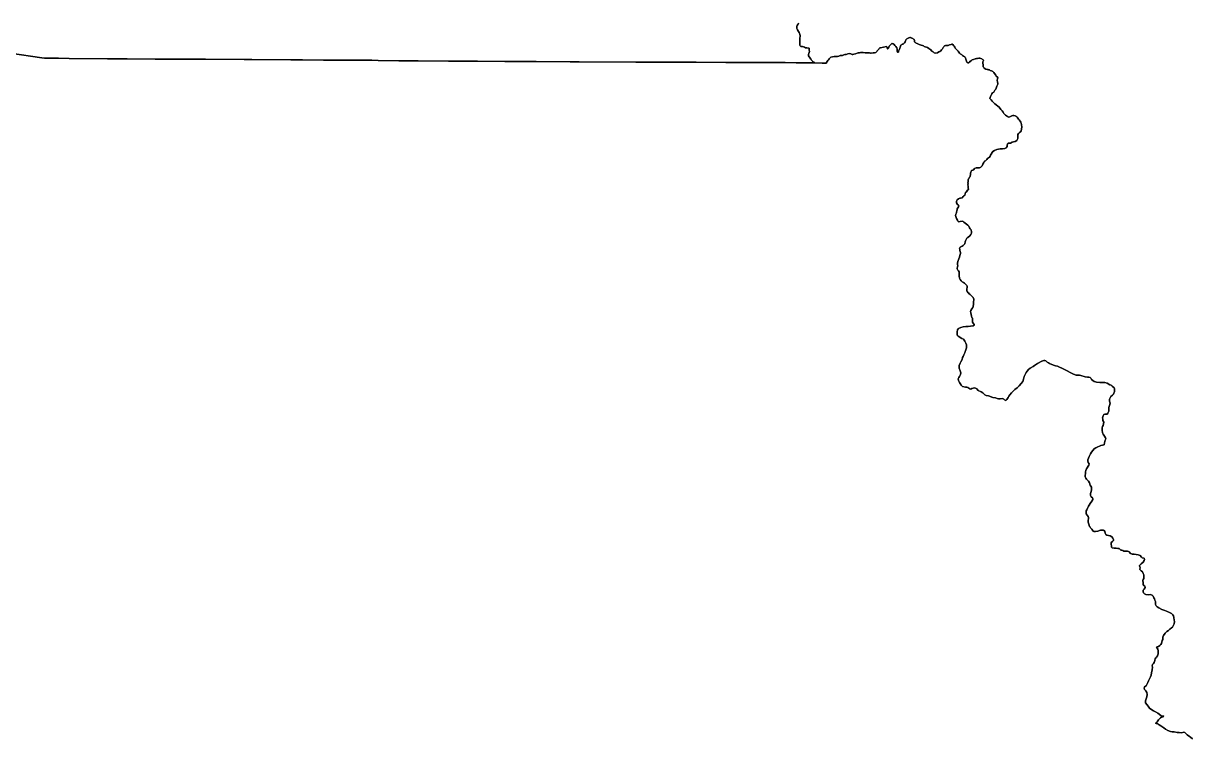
# Model space of a CAD drawing. Header units: inches. Extents: x 141448 to 685535, y 3466439 to 4099221.
# Drawn here: x 432422 to 464706, y 3743633 to 3763349 of the extents above; entities that cross this region are included whole.
import ezdxf

# ---------------------------------------------------------------- set-up
doc = ezdxf.new("R2010")
doc.units = ezdxf.units.IN
doc.header["$MEASUREMENT"] = 0
doc.layers.add('az_county', color=7, linetype='Continuous')

msp = doc.modelspace()

# ---------------------------------------------------------------- linework, layer by layer
at = {"layer": 'az_county'}
for points in [[(453824.90625, 3763354.75), (453818, 3763332.25), (453808.6875, 3763317.75), (453792, 3763289.25), (453779.5, 3763259.75), (453776.90625, 3763239.25), (453779.09375, 3763203.75), (453783.1875, 3763185.75), (453797.09375, 3763171.25), (453826, 3763127.5), (453841.09375, 3763100.5), (453849.40625, 3763071.75), (453858.40625, 3763052.75), (453861.40625, 3763045.25), (453869.6875, 3763013.5), (453869.5, 3762996.25), (453869.40625, 3762983.5), (453864.9375, 3762951.25), (453860.4375, 3762917), (453860.03125, 3762884), (453858.625, 3762855.75), (453860.03125, 3762807.5), (453859.21875, 3762786.25), (453863.8125, 3762748.75), (453872.8125, 3762729.25), (453888.53125, 3762715.75), (453918.4375, 3762709.25), (453933.03125, 3762708), (453963.53125, 3762700.25), (453991.53125, 3762688.5), (454015.8125, 3762676.75), (454055.4375, 3762671.5), (454099.3125, 3762665.25), (454115.21875, 3762664.25), (454120.53125, 3762648.5), (454121.71875, 3762638), (454122.125, 3762613), (454123.625, 3762576.75), (454115.4375, 3762547.75), (454110.4375, 3762520.75), (454102.21875, 3762495.75), (454097.8125, 3762479.75), (454096.53125, 3762470.25), (454098.21875, 3762462.25), (454102.53125, 3762454.75), (454117.53125, 3762429), (454129.625, 3762417.25), (454148.9375, 3762390.75), (454165.8125, 3762362), (454172.03125, 3762352.25), (454184.53125, 3762333.75), (454191.9375, 3762323.5), (454206.21875, 3762304.25), (454218.9375, 3762291.75), (454241.4375, 3762283.25), (454256.03125, 3762278.75), (454261.4375, 3762272), (454265.4375, 3762257.75), (454184.125, 3762258.75), (454072.3125, 3762260.25), (453761.9375, 3762262.75), (453455.625, 3762267), (452697.90625, 3762269.25), (452607.1875, 3762269.75), (451819.40625, 3762273.75), (451000.875, 3762275.5), (450822.96875, 3762276), (449385.15625, 3762282.75), (449336.15625, 3762282.75), (447772.4375, 3762289.75), (447517.4375, 3762290.75), (446585.3125, 3762295.75), (445712.1875, 3762300.75), (444960.15625, 3762305.25), (444159.5625, 3762310.25), (443321.15625, 3762314.75), (442788.625, 3762317.75), (442217.625, 3762321.75), (442217.75, 3762327.25), (442045.9375, 3762330), (441708.25, 3762331.75), (441351.53125, 3762333.25), (440713.21875, 3762337.25), (440131.3125, 3762341), (439802.40625, 3762343.25), (438730.5625, 3762350.75), (438517.28125, 3762351.75), (437447.28125, 3762357.75), (436929.1875, 3762360.75), (436059.65625, 3762365.75), (435289.9375, 3762370.75), (434744, 3762374.25), (433685.8125, 3762382.25), (433395.40625, 3762384.75), (433005.90625, 3762386.5), (432935.90625, 3762398.75), (432927.71875, 3762399), (432058.59375, 3762523.25)], [(464706.4375, 3743602.5), (464649.53125, 3743646), (464619.71875, 3743667.25), (464558.03125, 3743712), (464507.21875, 3743756.75), (464495.3125, 3743775.5), (464461.71875, 3743780.25), (464400.9375, 3743768), (464339.21875, 3743770.5), (464276.3125, 3743778.5), (464192.53125, 3743790.5), (464140.625, 3743795), (464092.3125, 3743801.5), (464021.71875, 3743830), (463960.71875, 3743863), (463909.4375, 3743898.75), (463824.8125, 3743957), (463785.3125, 3743983.75), (463757.53125, 3744004.5), (463732.8125, 3744020), (463702.21875, 3744025.5), (463683.3125, 3744028), (463696.4375, 3744043.75), (463728.8125, 3744072.5), (463766.9375, 3744121.5), (463790.21875, 3744150), (463820.8125, 3744177.25), (463846.71875, 3744194.25), (463875.125, 3744208), (463896.03125, 3744210), (463898.53125, 3744231), (463867.53125, 3744222.5), (463842.3125, 3744234.5), (463781.21875, 3744276.5), (463747.71875, 3744304.5), (463680.03125, 3744342), (463629.4375, 3744371.5), (463550.53125, 3744421.25), (463516.53125, 3744446.25), (463475.9375, 3744499.75), (463442.03125, 3744547.5), (463408.3125, 3744593.75), (463407.71875, 3744623), (463407.3125, 3744647.5), (463421.625, 3744700), (463442.53125, 3744756.75), (463451.125, 3744819.75), (463440.4375, 3744874.5), (463410.21875, 3744920.25), (463377.8125, 3744961), (463370.53125, 3744994), (463378.3125, 3745033.25), (463421.625, 3745065.75), (463448.8125, 3745115.5), (463469.9375, 3745158.75), (463488.03125, 3745203), (463512.71875, 3745252.5), (463540.4375, 3745309.5), (463560.21875, 3745358), (463575.53125, 3745422.5), (463588.03125, 3745502.75), (463596.4375, 3745578.5), (463589.03125, 3745616.25), (463595.125, 3745651.75), (463622.625, 3745681), (463642.4375, 3745702.5), (463651.625, 3745727.25), (463661.125, 3745775.5), (463674.53125, 3745807.5), (463694.71875, 3745837.25), (463710.9375, 3745855.25), (463735.21875, 3745893.5), (463751.9375, 3745948.75), (463755.8125, 3746002.5), (463754.03125, 3746032), (463748.4375, 3746070.75), (463725.8125, 3746106.5), (463706.03125, 3746113.25), (463729.53125, 3746135), (463763.53125, 3746148), (463805.71875, 3746176), (463832.625, 3746203), (463844.4375, 3746232.25), (463847.21875, 3746239.25), (463854.71875, 3746264.5), (463869.03125, 3746310.5), (463884.9375, 3746342.5), (463883.21875, 3746367.5), (463880.71875, 3746408.25), (463899.4375, 3746450.75), (463947.125, 3746512), (463998.71875, 3746560), (464043.21875, 3746589), (464081.71875, 3746623.75), (464120.03125, 3746659.25), (464148.3125, 3746680), (464182.71875, 3746733), (464200.8125, 3746778.5), (464205.125, 3746842), (464201.53125, 3746872), (464187.21875, 3746952), (464176.8125, 3746990.5), (464164.03125, 3747019), (464125.03125, 3747056.5), (464070.03125, 3747090.5), (463982.9375, 3747121.75), (463939.3125, 3747140), (463858.8125, 3747172.5), (463774.4375, 3747217.5), (463730.71875, 3747242), (463699.625, 3747275), (463685.03125, 3747308.5), (463681.71875, 3747351), (463677.4375, 3747391.25), (463665.125, 3747427.5), (463654.71875, 3747460.5), (463638.21875, 3747495), (463617.9375, 3747539.5), (463590.71875, 3747564.25), (463564.21875, 3747574.75), (463534.21875, 3747582), (463478.8125, 3747577.5), (463414.125, 3747582.25), (463375.9375, 3747603), (463352.9375, 3747630), (463342.625, 3747658), (463341.21875, 3747698.75), (463365.03125, 3747734), (463397.125, 3747778), (463386.71875, 3747812.5), (463357.03125, 3747836.5), (463343.21875, 3747855.5), (463339.71875, 3747880), (463342.71875, 3747921), (463334.21875, 3747949.5), (463328.9375, 3747972.5), (463344.3125, 3747999), (463356.625, 3748024.25), (463360.9375, 3748060.5), (463360.8125, 3748095), (463357.21875, 3748127.5), (463345.03125, 3748162.5), (463318.53125, 3748205.5), (463286.9375, 3748233.5), (463264.625, 3748253.25), (463249.53125, 3748277.5), (463262.125, 3748325.25), (463246.53125, 3748345), (463237.71875, 3748373), (463231.8125, 3748373), (463238.21875, 3748385), (463290.4375, 3748427.25), (463338.9375, 3748472), (463368.53125, 3748523), (463374.21875, 3748551), (463364.71875, 3748583), (463311.125, 3748597.25), (463292.9375, 3748610.75), (463259.71875, 3748657.5), (463230.53125, 3748674), (463206.8125, 3748679), (463088.03125, 3748694), (463058.125, 3748694), (463037.4375, 3748698), (463020.4375, 3748706.5), (462995.53125, 3748719), (462951.21875, 3748757), (462933.03125, 3748773), (462911.71875, 3748780.5), (462873.4375, 3748781), (462836.71875, 3748777.5), (462808.125, 3748780.75), (462779.53125, 3748796.75), (462752.8125, 3748807.5), (462727.21875, 3748811), (462676.21875, 3748850), (462638.53125, 3748857.5), (462594.03125, 3748859.75), (462544.03125, 3748866), (462489.21875, 3748870.75), (462468.03125, 3748887), (462462.21875, 3748931.5), (462457.53125, 3748965), (462455.3125, 3748990.5), (462461.03125, 3749018), (462492.9375, 3749044.5), (462518.125, 3749076), (462519.53125, 3749106), (462507.03125, 3749141.5), (462477.4375, 3749175.25), (462430.53125, 3749200), (462335.03125, 3749219.5), (462307.03125, 3749241), (462289.03125, 3749273), (462282.71875, 3749325), (462268.21875, 3749351.25), (462246.9375, 3749362.5), (462207.9375, 3749363.25), (462160.3125, 3749356.25), (462087.625, 3749336.5), (462023.53125, 3749323.5), (461981.4375, 3749319.5), (461960.71875, 3749335.5), (461926.9375, 3749383), (461885.21875, 3749424.5), (461864.21875, 3749460.5), (461861.71875, 3749465), (461842.625, 3749526.25), (461819.21875, 3749584.5), (461820.21875, 3749632), (461829.625, 3749675), (461828.625, 3749710.5), (461817.9375, 3749735), (461770.8125, 3749812.25), (461763.21875, 3749859.25), (461770.71875, 3749891), (461782.03125, 3749925), (461814.71875, 3749985.75), (461829.625, 3750019.25), (461848.71875, 3750052), (461877.03125, 3750093.25), (461928.21875, 3750162), (461954.125, 3750207.5), (461952.4375, 3750227.5), (461937.9375, 3750249.5), (461905.9375, 3750283.5), (461890.21875, 3750319), (461889.21875, 3750346.5), (461888.21875, 3750376.25), (461900.71875, 3750425), (461915.71875, 3750476), (461916.625, 3750513.5), (461910.21875, 3750548), (461881.9375, 3750599), (461855.53125, 3750666.25), (461830.21875, 3750716.5), (461796.4375, 3750748.5), (461774.53125, 3750767.5), (461756.4375, 3750797.5), (461742.71875, 3750833.5), (461742.9375, 3750875), (461748.125, 3750919), (461744.21875, 3750969.5), (461753.625, 3751004.5), (461766.625, 3751034), (461779.53125, 3751055.5), (461841.3125, 3751158), (461847.03125, 3751188.5), (461821.71875, 3751231.5), (461809.8125, 3751270.5), (461813.03125, 3751304.5), (461846.71875, 3751397.75), (461886.21875, 3751469), (461912.71875, 3751513.25), (461947.8125, 3751562.5), (461989.03125, 3751604.75), (462033.71875, 3751635.5), (462086.9375, 3751662.5), (462131.03125, 3751683), (462176.21875, 3751700.5), (462219.21875, 3751706.25), (462261.125, 3751713.25), (462273.71875, 3751774.25), (462295.53125, 3751843), (462308.625, 3751877.5), (462303.9375, 3751907.5), (462272.53125, 3751953), (462233.3125, 3752010.5), (462221.21875, 3752046), (462213.3125, 3752117.5), (462210.71875, 3752185), (462222.21875, 3752217.5), (462235.03125, 3752253.5), (462253.9375, 3752343.5), (462231.71875, 3752391.25), (462223.4375, 3752411.5), (462223.4375, 3752423.5), (462217.03125, 3752465), (462223.9375, 3752488), (462232.625, 3752517), (462258.53125, 3752555), (462278.71875, 3752564.75), (462348.8125, 3752565.5), (462369.71875, 3752589.75), (462392.03125, 3752644), (462397.125, 3752667), (462396.71875, 3752676), (462396.03125, 3752694), (462394.625, 3752745.75), (462413.3125, 3752799.25), (462430.21875, 3752862.5), (462414.71875, 3752922.5), (462414.53125, 3752978.5), (462447.4375, 3753051), (462489.71875, 3753087.25), (462523.4375, 3753111.5), (462545.9375, 3753185), (462552.53125, 3753265.5), (462541.71875, 3753291.25), (462484.21875, 3753337), (462453.21875, 3753358.5), (462421.03125, 3753375), (462344.4375, 3753416), (462287.21875, 3753432), (462226.4375, 3753434.5), (462147.03125, 3753437.5), (462051.4375, 3753444.75), (462020.9375, 3753450), (461988.71875, 3753463.5), (461911.03125, 3753517), (461896.625, 3753551.5), (461879.125, 3753576.5), (461840.71875, 3753583), (461800.53125, 3753580), (461735.3125, 3753589.75), (461624.53125, 3753626), (461586.21875, 3753636), (461489.3125, 3753639), (461417.53125, 3753662), (461147.71875, 3753802), (460976.4375, 3753884.75), (460919.125, 3753896.75), (460865.03125, 3753913), (460756.21875, 3753962.5), (460723.9375, 3753977.5), (460692.4375, 3753996.5), (460651.8125, 3754036.5), (460623.21875, 3754042.25), (460614.9375, 3754041), (460600.625, 3754039.5), (460547.4375, 3754022), (460422.03125, 3753960), (460344.71875, 3753902.5), (460306.125, 3753876), (460225.4375, 3753832), (460175.71875, 3753792.25), (460139.4375, 3753746), (460112.9375, 3753711), (460080.21875, 3753653), (460059.71875, 3753601), (460038.4375, 3753523.5), (460014.8125, 3753467.5), (459976.03125, 3753408.5), (459918.8125, 3753341.5), (459857.53125, 3753289.5), (459797.4375, 3753245.25), (459747.71875, 3753198.5), (459710.125, 3753147), (459662.8125, 3753098.5), (459636.3125, 3753059.5), (459613.53125, 3753019.5), (459578.4375, 3752971), (459565.4375, 3752953), (459549.53125, 3752942), (459516.71875, 3752958.5), (459494.21875, 3752973.5), (459476.03125, 3752985), (459444.4375, 3752995), (459394.9375, 3752988.75), (459347.4375, 3752985.5), (459307.21875, 3752996), (459259.71875, 3753008.5), (459187.9375, 3753023.75), (459068.71875, 3753068.5), (459004.71875, 3753081.5), (458973.21875, 3753099), (458913.71875, 3753152), (458864.53125, 3753175), (458783.71875, 3753214.5), (458748.03125, 3753258.5), (458689.125, 3753287), (458650.71875, 3753283), (458608.53125, 3753273.5), (458579.125, 3753256.25), (458557.8125, 3753261.25), (458498.4375, 3753301.25), (458472.8125, 3753308.75), (458438.625, 3753309), (458356.4375, 3753328.5), (458311.625, 3753365.5), (458288.71875, 3753406), (458269.4375, 3753435.25), (458237.53125, 3753489.75), (458237.21875, 3753540.5), (458253.3125, 3753574.5), (458268.125, 3753597), (458299.03125, 3753658.5), (458303.03125, 3753707), (458285.03125, 3753756.5), (458258.8125, 3753834.25), (458261.71875, 3753904), (458288.4375, 3753969), (458308.71875, 3754002.5), (458341.53125, 3754069.75), (458356.625, 3754129), (458367.8125, 3754158), (458391.9375, 3754204.25), (458417.9375, 3754259), (458427.71875, 3754292), (458433.53125, 3754311.5), (458455.8125, 3754363), (458462.71875, 3754393), (458465.53125, 3754438.5), (458464.53125, 3754476), (458446.53125, 3754521.75), (458414.03125, 3754578), (458377.21875, 3754633.25), (458336.53125, 3754648), (458229.03125, 3754713.5), (458209.125, 3754741.75), (458201.53125, 3754787), (458204.9375, 3754833.25), (458214.4375, 3754889.5), (458245.71875, 3754924.5), (458305.71875, 3754955.25), (458371.71875, 3754975), (458444.9375, 3754981), (458505.9375, 3754982), (458577.9375, 3754987), (458644.53125, 3754999.75), (458676.9375, 3755014.25), (458677.03125, 3755035.5), (458643.8125, 3755078), (458631.21875, 3755103), (458624.71875, 3755136), (458626.8125, 3755170.75), (458624.625, 3755209.75), (458611.4375, 3755230), (458597.53125, 3755265), (458589.4375, 3755309), (458582.4375, 3755358.25), (458576.03125, 3755400.5), (458578.53125, 3755425.5), (458613.71875, 3755472.75), (458634.625, 3755503), (458647.03125, 3755534), (458657.21875, 3755594), (458655.21875, 3755648), (458654.71875, 3755678.5), (458662.21875, 3755701.75), (458661.21875, 3755734.75), (458647.625, 3755786), (458605.21875, 3755831), (458568.21875, 3755864), (458534.9375, 3755888), (458515.53125, 3755909), (458510.03125, 3755915), (458482.9375, 3755948.25), (458470.9375, 3755978.25), (458469.9375, 3756012.5), (458480.03125, 3756063.5), (458482.03125, 3756093), (458471.21875, 3756113), (458436.125, 3756147.5), (458404.625, 3756175), (458379.71875, 3756195), (458343.9375, 3756219), (458311.21875, 3756246), (458287.625, 3756275.5), (458268.4375, 3756320), (458260.9375, 3756377.5), (458258.8125, 3756424.5), (458257.21875, 3756465.5), (458258.03125, 3756489.75), (458245.4375, 3756522), (458226.03125, 3756541.25), (458208.625, 3756573), (458204.53125, 3756595.5), (458217.53125, 3756631.5), (458222.625, 3756660.75), (458218.53125, 3756689.5), (458217.03125, 3756726.75), (458222.8125, 3756772), (458253.9375, 3756849.5), (458269.4375, 3756899.5), (458280.71875, 3756938), (458288.8125, 3756966.5), (458297.625, 3756998.25), (458294.125, 3757024.5), (458280.53125, 3757077.5), (458275.21875, 3757106.5), (458273.03125, 3757137.5), (458289.625, 3757168.5), (458306.8125, 3757178), (458345.4375, 3757196.75), (458374.125, 3757214.25), (458392.53125, 3757233.5), (458418.4375, 3757262), (458427.3125, 3757315), (458437.21875, 3757346), (458457.03125, 3757382.5), (458470.71875, 3757417.25), (458481.21875, 3757433), (458500.125, 3757438), (458558.3125, 3757481.5), (458586.625, 3757523.5), (458594.71875, 3757535.5), (458605.21875, 3757559.75), (458601.8125, 3757597), (458591.21875, 3757646.5), (458568.21875, 3757677.75), (458547.71875, 3757709), (458529.71875, 3757747), (458501.21875, 3757775), (458464.21875, 3757804), (458424.8125, 3757831.25), (458392.71875, 3757862), (458373.3125, 3757878), (458345.4375, 3757890.5), (458292.21875, 3757881), (458252.53125, 3757875), (458234.9375, 3757884.5), (458212.625, 3757915), (458191.03125, 3757967), (458155.03125, 3758049.5), (458167.4375, 3758085), (458183.53125, 3758117.25), (458189.21875, 3758139.75), (458199.21875, 3758175.5), (458206.03125, 3758202), (458207.53125, 3758228), (458221.71875, 3758261.5), (458245.03125, 3758284), (458251.4375, 3758309), (458238.71875, 3758331), (458215.71875, 3758353.5), (458187.9375, 3758392.25), (458184.03125, 3758440), (458205.53125, 3758474.5), (458242.4375, 3758504.75), (458277.90625, 3758521), (458297.40625, 3758527.5), (458343.78125, 3758537.5), (458371.5, 3758568), (458393.5, 3758586), (458412.59375, 3758603.5), (458424.40625, 3758642), (458437.5, 3758678), (458459, 3758699), (458493.40625, 3758741), (458515.5, 3758765.75), (458513.40625, 3758811), (458505.78125, 3758854.25), (458504.1875, 3758891), (458505, 3758917.75), (458504, 3758945.75), (458513.40625, 3758977.5), (458507.5, 3759013), (458508.28125, 3759034.25), (458518.78125, 3759055), (458535.5, 3759079), (458549.59375, 3759101), (458563.5, 3759127), (458568.78125, 3759137), (458570.78125, 3759165.5), (458572.78125, 3759190.5), (458573.59375, 3759212.5), (458579.1875, 3759238), (458588, 3759260.5), (458601.5, 3759285.5), (458635.78125, 3759300.5), (458663.90625, 3759313.75), (458687.90625, 3759339.75), (458728.90625, 3759358.5), (458763, 3759357.5), (458799.6875, 3759361), (458821.59375, 3759364), (458855.90625, 3759382.5), (458879.1875, 3759399), (458898.1875, 3759421.25), (458913.78125, 3759467), (458939.09375, 3759510.5), (458958.1875, 3759542.25), (458987, 3759552), (459007.1875, 3759573), (459022, 3759595), (459040.90625, 3759621.5), (459067.5, 3759640.5), (459095.59375, 3759654), (459114.09375, 3759682.75), (459124.6875, 3759715.5), (459188.1875, 3759809.5), (459233.5, 3759839.25), (459297.09375, 3759864), (459350.28125, 3759878), (459391.1875, 3759886.5), (459458.28125, 3759887.75), (459516.90625, 3759892.75), (459562.6875, 3759918), (459583.09375, 3759948.5), (459583.90625, 3759978.5), (459592.1875, 3760024.5), (459616, 3760041), (459650.1875, 3760045), (459675.1875, 3760044), (459723, 3760070), (459763.28125, 3760082.5), (459806.6875, 3760092), (459848.28125, 3760113), (459865.5, 3760133), (459882.1875, 3760172), (459884.28125, 3760206.25), (459880.90625, 3760244.5), (459883, 3760285.5), (459898.5, 3760314), (459924.90625, 3760337), (459952.40625, 3760354), (459970.90625, 3760383), (459979.09375, 3760418), (459987, 3760499), (459984.1875, 3760538.5), (459978.90625, 3760567.25), (459973, 3760587.5), (459965.90625, 3760618), (459949, 3760648.5), (459921.1875, 3760682.5), (459903.09375, 3760705.5), (459882.90625, 3760734.5), (459866.28125, 3760764), (459843.1875, 3760781), (459806.1875, 3760798.5), (459770.90625, 3760802.5), (459746.5, 3760803.75), (459715.90625, 3760798.5), (459656, 3760772), (459631.5, 3760765), (459598.6875, 3760775), (459566.5, 3760801.5), (459536.78125, 3760818.5), (459518.59375, 3760834), (459495.6875, 3760861.5), (459471.5, 3760898.5), (459451, 3760931.75), (459413.5, 3760975.75), (459360.90625, 3761033.75), (459248.6875, 3761132.75), (459171.1875, 3761204), (459147, 3761238.75), (459128.90625, 3761256.25), (459104.6875, 3761276.25), (459113.40625, 3761306.75), (459129.40625, 3761331.75), (459143.6875, 3761367.75), (459164.6875, 3761401.75), (459182.5, 3761430.25), (459202.6875, 3761440.25), (459221.09375, 3761453.25), (459234.1875, 3761484.25), (459245.90625, 3761510.25), (459270.5, 3761536.25), (459294, 3761589.25), (459302.78125, 3761615.25), (459322.5, 3761649.25), (459328.78125, 3761669.5), (459328.40625, 3761694.5), (459317.59375, 3761730.75), (459314.28125, 3761780.75), (459323.09375, 3761817.25), (459326.40625, 3761845.75), (459311.28125, 3761874), (459285.90625, 3761893.25), (459268.40625, 3761918.75), (459235.6875, 3761964.75), (459217.6875, 3761994.75), (459189.78125, 3762025.5), (459150.1875, 3762036.25), (459118.59375, 3762047.25), (459095, 3762065.25), (459073.6875, 3762070.25), (459060.90625, 3762072.75), (459037.09375, 3762077.25), (458996.40625, 3762088.5), (458955, 3762113.75), (458939.90625, 3762128.5), (458924.90625, 3762151.25), (458921.40625, 3762178.75), (458920.40625, 3762209.75), (458911.28125, 3762254.25), (458911.5, 3762275), (458918.28125, 3762291.5), (458926, 3762305.75), (458928.90625, 3762311), (458937.5, 3762325), (458922.40625, 3762340.25), (458903, 3762355.75), (458884.78125, 3762366.25), (458861, 3762378.25), (458831.90625, 3762386.25), (458806.78125, 3762385.75), (458767.09375, 3762381.25), (458739, 3762376.75), (458709, 3762367), (458698.6875, 3762372), (458655.78125, 3762356.5), (458621.5, 3762340.75), (458597.5, 3762322), (458570, 3762308.25), (458563.1875, 3762302.75), (458545.28125, 3762279.75), (458525.59375, 3762258.25), (458503, 3762258.25), (458484.78125, 3762267.75), (458475.78125, 3762282), (458461.28125, 3762304.25), (458451.1875, 3762336.75), (458449, 3762366), (458435.78125, 3762395.25), (458420.1875, 3762420.75), (458412.90625, 3762426.75), (458381.90625, 3762441.75), (458351.5, 3762460.75), (458320.59375, 3762486.25), (458302.40625, 3762497.75), (458287.90625, 3762511.5), (458269.6875, 3762531.75), (458252.78125, 3762554.5), (458231.09375, 3762582.75), (458191.6875, 3762621.75), (458154.1875, 3762665.25), (458136.78125, 3762693), (458119.90625, 3762716.25), (458102.40625, 3762739.75), (458083, 3762765.5), (458077.59375, 3762772.25), (458069.6875, 3762777.75), (458054.5, 3762779.75), (458036.09375, 3762770.75), (457993.90625, 3762752.75), (457953.40625, 3762737.25), (457911.90625, 3762738.25), (457880.1875, 3762738.25), (457858.78125, 3762731.75), (457844, 3762722.25), (457833.5, 3762706.25), (457818.6875, 3762679.5), (457802, 3762650.25), (457769.40625, 3762616.25), (457751.5, 3762593.75), (457727.5, 3762573.75), (457698.6875, 3762560), (457657.6875, 3762540.25), (457611.1875, 3762526.25), (457567.28125, 3762537.75), (457539.40625, 3762560), (457521.90625, 3762576), (457498.1875, 3762595.75), (457474, 3762616.75), (457426.40625, 3762657.25), (457385.40625, 3762687.25), (457359.90625, 3762692.75), (457319, 3762702.25), (457294.6875, 3762715.25), (457271.6875, 3762732), (457243.6875, 3762741.25), (457213.78125, 3762744.75), (457180.90625, 3762753.5), (457155.40625, 3762764.75), (457136.5, 3762772.25), (457118.28125, 3762780.75), (457100.6875, 3762789.5), (457076.40625, 3762803.75), (457064.1875, 3762809.25), (457041.1875, 3762825.25), (457027.1875, 3762843.25), (457028, 3762854.75), (457026.40625, 3762879.25), (457021.6875, 3762903.25), (457004, 3762918), (456978.5, 3762931.75), (456953.59375, 3762939.25), (456934.6875, 3762951), (456912.90625, 3762959), (456899.5, 3762962.25), (456868.78125, 3762946.5), (456814.28125, 3762921.75), (456791.5, 3762897), (456783.5, 3762884.75), (456779, 3762870.25), (456766, 3762840.25), (456749.28125, 3762813.75), (456732.6875, 3762795.25), (456711.1875, 3762779), (456691, 3762771.25), (456675.09375, 3762767.75), (456664, 3762759.25), (456652.40625, 3762746.5), (456643, 3762722.75), (456633.5, 3762690.25), (456625.40625, 3762660.5), (456615.40625, 3762639.75), (456604.90625, 3762618.5), (456589.28125, 3762581.25), (456581.78125, 3762559.25), (456561.59375, 3762554), (456549, 3762579.75), (456548.6875, 3762612.25), (456545.90625, 3762643.25), (456543, 3762666), (456535.78125, 3762677.75), (456512.1875, 3762707.25), (456485.6875, 3762740.25), (456465.6875, 3762765), (456438.40625, 3762786), (456411.6875, 3762794.75), (456397.59375, 3762797.25), (456327.40625, 3762717.25), (456306.90625, 3762667.75), (456304.40625, 3762659.25), (456294.5, 3762649), (456282.1875, 3762644.75), (456273.28125, 3762669.25), (456268, 3762695.75), (456257.6875, 3762707.25), (456087.78125, 3762673.75), (456070, 3762670.75), (456062.6875, 3762668.5), (456055.40625, 3762660), (456039.90625, 3762641.25), (456025.09375, 3762623.5), (455999.90625, 3762592.5), (455984.40625, 3762571.25), (455960.40625, 3762549.25), (455924.40625, 3762540.5), (455888.28125, 3762534.25), (455833.90625, 3762530.25), (455807.90625, 3762531.75), (455782.09375, 3762533), (455746.09375, 3762536.25), (455720.5, 3762536.75), (455687.5, 3762536.25), (455660.6875, 3762537.75), (455613.09375, 3762544.25), (455564.40625, 3762548.75), (455533.1875, 3762546.75), (455505, 3762537), (455475.09375, 3762533.75), (455444.5, 3762524.75), (455398.59375, 3762509.75), (455355.1875, 3762495.25), (455328.90625, 3762489.5), (455314.21875, 3762489.5), (455304.53125, 3762494.5), (455269.21875, 3762505.75), (455225.9375, 3762514.25), (455188.03125, 3762511.25), (455140.4375, 3762494.5), (455100.625, 3762487.5), (455073.71875, 3762478.5), (455041.21875, 3762462.25), (455009.53125, 3762461.75), (454974.625, 3762458.5), (454939.125, 3762446), (454901.21875, 3762437.75), (454864.03125, 3762437.25), (454835.9375, 3762433.75), (454809.03125, 3762432.75), (454763.21875, 3762429), (454718.53125, 3762415.75), (454689.71875, 3762392.75), (454668.71875, 3762371), (454649.625, 3762344.25), (454631.21875, 3762326.75), (454600.8125, 3762268.25), (454594.21875, 3762254.25), (454474.125, 3762255), (454265.4375, 3762257.75), (454261.4375, 3762272), (454256.03125, 3762278.75), (454241.4375, 3762283.25), (454218.9375, 3762291.75), (454206.21875, 3762304.25), (454191.9375, 3762323.5), (454184.53125, 3762333.75), (454172.03125, 3762352.25), (454165.8125, 3762362), (454148.9375, 3762390.75), (454129.625, 3762417.25), (454117.53125, 3762429), (454102.53125, 3762454.75), (454098.21875, 3762462.25), (454096.53125, 3762470.25), (454097.8125, 3762479.75), (454102.21875, 3762495.75), (454110.4375, 3762520.75), (454115.4375, 3762547.75), (454123.625, 3762576.75), (454122.125, 3762613), (454121.71875, 3762638), (454120.53125, 3762648.5), (454115.21875, 3762664.25), (454099.3125, 3762665.25), (454055.4375, 3762671.5), (454015.8125, 3762676.75), (453991.53125, 3762688.5), (453963.53125, 3762700.25), (453933.03125, 3762708), (453918.4375, 3762709.25), (453888.53125, 3762715.75), (453872.8125, 3762729.25), (453863.8125, 3762748.75), (453859.21875, 3762786.25), (453860.03125, 3762807.5), (453858.625, 3762855.75), (453860.03125, 3762884), (453860.4375, 3762917), (453864.9375, 3762951.25), (453869.40625, 3762983.5), (453869.5, 3762996.25), (453869.6875, 3763013.5), (453861.40625, 3763045.25), (453858.40625, 3763052.75), (453849.40625, 3763071.75), (453841.09375, 3763100.5), (453826, 3763127.5), (453797.09375, 3763171.25), (453783.1875, 3763185.75), (453779.09375, 3763203.75), (453776.90625, 3763239.25), (453779.5, 3763259.75), (453792, 3763289.25), (453808.6875, 3763317.75), (453818, 3763332.25), (453824.90625, 3763354.75)], [(432058.59375, 3762523.25), (432927.71875, 3762399), (432935.90625, 3762398.75), (433005.90625, 3762386.5), (433395.40625, 3762384.75), (433685.8125, 3762382.25), (434744, 3762374.25), (435289.9375, 3762370.75), (436059.65625, 3762365.75), (436929.1875, 3762360.75), (437447.28125, 3762357.75), (438517.28125, 3762351.75), (438730.5625, 3762350.75), (439802.40625, 3762343.25), (440131.3125, 3762341), (440713.21875, 3762337.25), (441351.53125, 3762333.25), (441708.25, 3762331.75), (442045.9375, 3762330), (442217.75, 3762327.25), (442217.625, 3762321.75), (442788.625, 3762317.75), (443321.15625, 3762314.75), (444159.5625, 3762310.25), (444960.15625, 3762305.25), (445712.1875, 3762300.75), (446585.3125, 3762295.75), (447517.4375, 3762290.75), (447772.4375, 3762289.75), (449336.15625, 3762282.75), (449385.15625, 3762282.75), (450822.96875, 3762276), (451000.875, 3762275.5), (451819.40625, 3762273.75), (452607.1875, 3762269.75), (452697.90625, 3762269.25), (453455.625, 3762267), (453761.9375, 3762262.75), (454072.3125, 3762260.25), (454184.125, 3762258.75), (454265.4375, 3762257.75), (454474.125, 3762255), (454594.21875, 3762254.25), (454600.8125, 3762268.25), (454631.21875, 3762326.75), (454649.625, 3762344.25), (454668.71875, 3762371), (454689.71875, 3762392.75), (454718.53125, 3762415.75), (454763.21875, 3762429), (454809.03125, 3762432.75), (454835.9375, 3762433.75), (454864.03125, 3762437.25), (454901.21875, 3762437.75), (454939.125, 3762446), (454974.625, 3762458.5), (455009.53125, 3762461.75), (455041.21875, 3762462.25), (455073.71875, 3762478.5), (455100.625, 3762487.5), (455140.4375, 3762494.5), (455188.03125, 3762511.25), (455225.9375, 3762514.25), (455269.21875, 3762505.75), (455304.53125, 3762494.5), (455314.21875, 3762489.5), (455328.90625, 3762489.5), (455355.1875, 3762495.25), (455398.59375, 3762509.75), (455444.5, 3762524.75), (455475.09375, 3762533.75), (455505, 3762537), (455533.1875, 3762546.75), (455564.40625, 3762548.75), (455613.09375, 3762544.25), (455660.6875, 3762537.75), (455687.5, 3762536.25), (455720.5, 3762536.75), (455746.09375, 3762536.25), (455782.09375, 3762533), (455807.90625, 3762531.75), (455833.90625, 3762530.25), (455888.28125, 3762534.25), (455924.40625, 3762540.5), (455960.40625, 3762549.25), (455984.40625, 3762571.25), (455999.90625, 3762592.5), (456025.09375, 3762623.5), (456039.90625, 3762641.25), (456055.40625, 3762660), (456062.6875, 3762668.5), (456070, 3762670.75), (456087.78125, 3762673.75), (456257.6875, 3762707.25), (456268, 3762695.75), (456273.28125, 3762669.25), (456282.1875, 3762644.75), (456294.5, 3762649), (456304.40625, 3762659.25), (456306.90625, 3762667.75), (456327.40625, 3762717.25), (456397.59375, 3762797.25), (456411.6875, 3762794.75), (456438.40625, 3762786), (456465.6875, 3762765), (456485.6875, 3762740.25), (456512.1875, 3762707.25), (456535.78125, 3762677.75), (456543, 3762666), (456545.90625, 3762643.25), (456548.6875, 3762612.25), (456549, 3762579.75), (456561.59375, 3762554), (456581.78125, 3762559.25), (456589.28125, 3762581.25), (456604.90625, 3762618.5), (456615.40625, 3762639.75), (456625.40625, 3762660.5), (456633.5, 3762690.25), (456643, 3762722.75), (456652.40625, 3762746.5), (456664, 3762759.25), (456675.09375, 3762767.75), (456691, 3762771.25), (456711.1875, 3762779), (456732.6875, 3762795.25), (456749.28125, 3762813.75), (456766, 3762840.25), (456779, 3762870.25), (456783.5, 3762884.75), (456791.5, 3762897), (456814.28125, 3762921.75), (456868.78125, 3762946.5), (456899.5, 3762962.25), (456912.90625, 3762959), (456934.6875, 3762951), (456953.59375, 3762939.25), (456978.5, 3762931.75), (457004, 3762918), (457021.6875, 3762903.25), (457026.40625, 3762879.25), (457028, 3762854.75), (457027.1875, 3762843.25), (457041.1875, 3762825.25), (457064.1875, 3762809.25), (457076.40625, 3762803.75), (457100.6875, 3762789.5), (457118.28125, 3762780.75), (457136.5, 3762772.25), (457155.40625, 3762764.75), (457180.90625, 3762753.5), (457213.78125, 3762744.75), (457243.6875, 3762741.25), (457271.6875, 3762732), (457294.6875, 3762715.25), (457319, 3762702.25), (457359.90625, 3762692.75), (457385.40625, 3762687.25), (457426.40625, 3762657.25), (457474, 3762616.75), (457498.1875, 3762595.75), (457521.90625, 3762576), (457539.40625, 3762560), (457567.28125, 3762537.75), (457611.1875, 3762526.25), (457657.6875, 3762540.25), (457698.6875, 3762560), (457727.5, 3762573.75), (457751.5, 3762593.75), (457769.40625, 3762616.25), (457802, 3762650.25), (457818.6875, 3762679.5), (457833.5, 3762706.25), (457844, 3762722.25), (457858.78125, 3762731.75), (457880.1875, 3762738.25), (457911.90625, 3762738.25), (457953.40625, 3762737.25), (457993.90625, 3762752.75), (458036.09375, 3762770.75), (458054.5, 3762779.75), (458069.6875, 3762777.75), (458077.59375, 3762772.25), (458083, 3762765.5), (458102.40625, 3762739.75), (458119.90625, 3762716.25), (458136.78125, 3762693), (458154.1875, 3762665.25), (458191.6875, 3762621.75), (458231.09375, 3762582.75), (458252.78125, 3762554.5), (458269.6875, 3762531.75), (458287.90625, 3762511.5), (458302.40625, 3762497.75), (458320.59375, 3762486.25), (458351.5, 3762460.75), (458381.90625, 3762441.75), (458412.90625, 3762426.75), (458420.1875, 3762420.75), (458435.78125, 3762395.25), (458449, 3762366), (458451.1875, 3762336.75), (458461.28125, 3762304.25), (458475.78125, 3762282), (458484.78125, 3762267.75), (458503, 3762258.25), (458525.59375, 3762258.25), (458545.28125, 3762279.75), (458563.1875, 3762302.75), (458570, 3762308.25), (458597.5, 3762322), (458621.5, 3762340.75), (458655.78125, 3762356.5), (458698.6875, 3762372), (458709, 3762367), (458739, 3762376.75), (458767.09375, 3762381.25), (458806.78125, 3762385.75), (458831.90625, 3762386.25), (458861, 3762378.25), (458884.78125, 3762366.25), (458903, 3762355.75), (458922.40625, 3762340.25), (458937.5, 3762325), (458928.90625, 3762311), (458926, 3762305.75), (458918.28125, 3762291.5), (458911.5, 3762275), (458911.28125, 3762254.25), (458920.40625, 3762209.75), (458921.40625, 3762178.75), (458924.90625, 3762151.25), (458939.90625, 3762128.5), (458955, 3762113.75), (458996.40625, 3762088.5), (459037.09375, 3762077.25), (459060.90625, 3762072.75), (459073.6875, 3762070.25), (459095, 3762065.25), (459118.59375, 3762047.25), (459150.1875, 3762036.25), (459189.78125, 3762025.5), (459217.6875, 3761994.75), (459235.6875, 3761964.75), (459268.40625, 3761918.75), (459285.90625, 3761893.25), (459311.28125, 3761874), (459326.40625, 3761845.75), (459323.09375, 3761817.25), (459314.28125, 3761780.75), (459317.59375, 3761730.75), (459328.40625, 3761694.5), (459328.78125, 3761669.5), (459322.5, 3761649.25), (459302.78125, 3761615.25), (459294, 3761589.25), (459270.5, 3761536.25), (459245.90625, 3761510.25), (459234.1875, 3761484.25), (459221.09375, 3761453.25), (459202.6875, 3761440.25), (459182.5, 3761430.25), (459164.6875, 3761401.75), (459143.6875, 3761367.75), (459129.40625, 3761331.75), (459113.40625, 3761306.75), (459104.6875, 3761276.25), (459128.90625, 3761256.25), (459147, 3761238.75), (459171.1875, 3761204), (459248.6875, 3761132.75), (459360.90625, 3761033.75), (459413.5, 3760975.75), (459451, 3760931.75), (459471.5, 3760898.5), (459495.6875, 3760861.5), (459518.59375, 3760834), (459536.78125, 3760818.5), (459566.5, 3760801.5), (459598.6875, 3760775), (459631.5, 3760765), (459656, 3760772), (459715.90625, 3760798.5), (459746.5, 3760803.75), (459770.90625, 3760802.5), (459806.1875, 3760798.5), (459843.1875, 3760781), (459866.28125, 3760764), (459882.90625, 3760734.5), (459903.09375, 3760705.5), (459921.1875, 3760682.5), (459949, 3760648.5), (459965.90625, 3760618), (459973, 3760587.5), (459978.90625, 3760567.25), (459984.1875, 3760538.5), (459987, 3760499), (459979.09375, 3760418), (459970.90625, 3760383), (459952.40625, 3760354), (459924.90625, 3760337), (459898.5, 3760314), (459883, 3760285.5), (459880.90625, 3760244.5), (459884.28125, 3760206.25), (459882.1875, 3760172), (459865.5, 3760133), (459848.28125, 3760113), (459806.6875, 3760092), (459763.28125, 3760082.5), (459723, 3760070), (459675.1875, 3760044), (459650.1875, 3760045), (459616, 3760041), (459592.1875, 3760024.5), (459583.90625, 3759978.5), (459583.09375, 3759948.5), (459562.6875, 3759918), (459516.90625, 3759892.75), (459458.28125, 3759887.75), (459391.1875, 3759886.5), (459350.28125, 3759878), (459297.09375, 3759864), (459233.5, 3759839.25), (459188.1875, 3759809.5), (459124.6875, 3759715.5), (459114.09375, 3759682.75), (459095.59375, 3759654), (459067.5, 3759640.5), (459040.90625, 3759621.5), (459022, 3759595), (459007.1875, 3759573), (458987, 3759552), (458958.1875, 3759542.25), (458939.09375, 3759510.5), (458913.78125, 3759467), (458898.1875, 3759421.25), (458879.1875, 3759399), (458855.90625, 3759382.5), (458821.59375, 3759364), (458799.6875, 3759361), (458763, 3759357.5), (458728.90625, 3759358.5), (458687.90625, 3759339.75), (458663.90625, 3759313.75), (458635.78125, 3759300.5), (458601.5, 3759285.5), (458588, 3759260.5), (458579.1875, 3759238), (458573.59375, 3759212.5), (458572.78125, 3759190.5), (458570.78125, 3759165.5), (458568.78125, 3759137), (458563.5, 3759127), (458549.59375, 3759101), (458535.5, 3759079), (458518.78125, 3759055), (458508.28125, 3759034.25), (458507.5, 3759013), (458513.40625, 3758977.5), (458504, 3758945.75), (458505, 3758917.75), (458504.1875, 3758891), (458505.78125, 3758854.25), (458513.40625, 3758811), (458515.5, 3758765.75), (458493.40625, 3758741), (458459, 3758699), (458437.5, 3758678), (458424.40625, 3758642), (458412.59375, 3758603.5), (458393.5, 3758586), (458371.5, 3758568), (458343.78125, 3758537.5), (458297.40625, 3758527.5), (458277.90625, 3758521), (458242.4375, 3758504.75), (458205.53125, 3758474.5), (458184.03125, 3758440), (458187.9375, 3758392.25), (458215.71875, 3758353.5), (458238.71875, 3758331), (458251.4375, 3758309), (458245.03125, 3758284), (458221.71875, 3758261.5), (458207.53125, 3758228), (458206.03125, 3758202), (458199.21875, 3758175.5), (458189.21875, 3758139.75), (458183.53125, 3758117.25), (458167.4375, 3758085), (458155.03125, 3758049.5), (458191.03125, 3757967), (458212.625, 3757915), (458234.9375, 3757884.5), (458252.53125, 3757875), (458292.21875, 3757881), (458345.4375, 3757890.5), (458373.3125, 3757878), (458392.71875, 3757862), (458424.8125, 3757831.25), (458464.21875, 3757804), (458501.21875, 3757775), (458529.71875, 3757747), (458547.71875, 3757709), (458568.21875, 3757677.75), (458591.21875, 3757646.5), (458601.8125, 3757597), (458605.21875, 3757559.75), (458594.71875, 3757535.5), (458586.625, 3757523.5), (458558.3125, 3757481.5), (458500.125, 3757438), (458481.21875, 3757433), (458470.71875, 3757417.25), (458457.03125, 3757382.5), (458437.21875, 3757346), (458427.3125, 3757315), (458418.4375, 3757262), (458392.53125, 3757233.5), (458374.125, 3757214.25), (458345.4375, 3757196.75), (458306.8125, 3757178), (458289.625, 3757168.5), (458273.03125, 3757137.5), (458275.21875, 3757106.5), (458280.53125, 3757077.5), (458294.125, 3757024.5), (458297.625, 3756998.25), (458288.8125, 3756966.5), (458280.71875, 3756938), (458269.4375, 3756899.5), (458253.9375, 3756849.5), (458222.8125, 3756772), (458217.03125, 3756726.75), (458218.53125, 3756689.5), (458222.625, 3756660.75), (458217.53125, 3756631.5), (458204.53125, 3756595.5), (458208.625, 3756573), (458226.03125, 3756541.25), (458245.4375, 3756522), (458258.03125, 3756489.75), (458257.21875, 3756465.5), (458258.8125, 3756424.5), (458260.9375, 3756377.5), (458268.4375, 3756320), (458287.625, 3756275.5), (458311.21875, 3756246), (458343.9375, 3756219), (458379.71875, 3756195), (458404.625, 3756175), (458436.125, 3756147.5), (458471.21875, 3756113), (458482.03125, 3756093), (458480.03125, 3756063.5), (458469.9375, 3756012.5), (458470.9375, 3755978.25), (458482.9375, 3755948.25), (458510.03125, 3755915), (458515.53125, 3755909), (458534.9375, 3755888), (458568.21875, 3755864), (458605.21875, 3755831), (458647.625, 3755786), (458661.21875, 3755734.75), (458662.21875, 3755701.75), (458654.71875, 3755678.5), (458655.21875, 3755648), (458657.21875, 3755594), (458647.03125, 3755534), (458634.625, 3755503), (458613.71875, 3755472.75), (458578.53125, 3755425.5), (458576.03125, 3755400.5), (458582.4375, 3755358.25), (458589.4375, 3755309), (458597.53125, 3755265), (458611.4375, 3755230), (458624.625, 3755209.75), (458626.8125, 3755170.75), (458624.71875, 3755136), (458631.21875, 3755103), (458643.8125, 3755078), (458677.03125, 3755035.5), (458676.9375, 3755014.25), (458644.53125, 3754999.75), (458577.9375, 3754987), (458505.9375, 3754982), (458444.9375, 3754981), (458371.71875, 3754975), (458305.71875, 3754955.25), (458245.71875, 3754924.5), (458214.4375, 3754889.5), (458204.9375, 3754833.25), (458201.53125, 3754787), (458209.125, 3754741.75), (458229.03125, 3754713.5), (458336.53125, 3754648), (458377.21875, 3754633.25), (458414.03125, 3754578), (458446.53125, 3754521.75), (458464.53125, 3754476), (458465.53125, 3754438.5), (458462.71875, 3754393), (458455.8125, 3754363), (458433.53125, 3754311.5), (458427.71875, 3754292), (458417.9375, 3754259), (458391.9375, 3754204.25), (458367.8125, 3754158), (458356.625, 3754129), (458341.53125, 3754069.75), (458308.71875, 3754002.5), (458288.4375, 3753969), (458261.71875, 3753904), (458258.8125, 3753834.25), (458285.03125, 3753756.5), (458303.03125, 3753707), (458299.03125, 3753658.5), (458268.125, 3753597), (458253.3125, 3753574.5), (458237.21875, 3753540.5), (458237.53125, 3753489.75), (458269.4375, 3753435.25), (458288.71875, 3753406), (458311.625, 3753365.5), (458356.4375, 3753328.5), (458438.625, 3753309), (458472.8125, 3753308.75), (458498.4375, 3753301.25), (458557.8125, 3753261.25), (458579.125, 3753256.25), (458608.53125, 3753273.5), (458650.71875, 3753283), (458689.125, 3753287), (458748.03125, 3753258.5), (458783.71875, 3753214.5), (458864.53125, 3753175), (458913.71875, 3753152), (458973.21875, 3753099), (459004.71875, 3753081.5), (459068.71875, 3753068.5), (459187.9375, 3753023.75), (459259.71875, 3753008.5), (459307.21875, 3752996), (459347.4375, 3752985.5), (459394.9375, 3752988.75), (459444.4375, 3752995), (459476.03125, 3752985), (459494.21875, 3752973.5), (459516.71875, 3752958.5), (459549.53125, 3752942), (459565.4375, 3752953), (459578.4375, 3752971), (459613.53125, 3753019.5), (459636.3125, 3753059.5), (459662.8125, 3753098.5), (459710.125, 3753147), (459747.71875, 3753198.5), (459797.4375, 3753245.25), (459857.53125, 3753289.5), (459918.8125, 3753341.5), (459976.03125, 3753408.5), (460014.8125, 3753467.5), (460038.4375, 3753523.5), (460059.71875, 3753601), (460080.21875, 3753653), (460112.9375, 3753711), (460139.4375, 3753746), (460175.71875, 3753792.25), (460225.4375, 3753832), (460306.125, 3753876), (460344.71875, 3753902.5), (460422.03125, 3753960), (460547.4375, 3754022), (460600.625, 3754039.5), (460614.9375, 3754041), (460623.21875, 3754042.25), (460651.8125, 3754036.5), (460692.4375, 3753996.5), (460723.9375, 3753977.5), (460756.21875, 3753962.5), (460865.03125, 3753913), (460919.125, 3753896.75), (460976.4375, 3753884.75), (461147.71875, 3753802), (461417.53125, 3753662), (461489.3125, 3753639), (461586.21875, 3753636), (461624.53125, 3753626), (461735.3125, 3753589.75), (461800.53125, 3753580), (461840.71875, 3753583), (461879.125, 3753576.5), (461896.625, 3753551.5), (461911.03125, 3753517), (461988.71875, 3753463.5), (462020.9375, 3753450), (462051.4375, 3753444.75), (462147.03125, 3753437.5), (462226.4375, 3753434.5), (462287.21875, 3753432), (462344.4375, 3753416), (462421.03125, 3753375), (462453.21875, 3753358.5), (462484.21875, 3753337), (462541.71875, 3753291.25), (462552.53125, 3753265.5), (462545.9375, 3753185), (462523.4375, 3753111.5), (462489.71875, 3753087.25), (462447.4375, 3753051), (462414.53125, 3752978.5), (462414.71875, 3752922.5), (462430.21875, 3752862.5), (462413.3125, 3752799.25), (462394.625, 3752745.75), (462396.03125, 3752694), (462396.71875, 3752676), (462397.125, 3752667), (462392.03125, 3752644), (462369.71875, 3752589.75), (462348.8125, 3752565.5), (462278.71875, 3752564.75), (462258.53125, 3752555), (462232.625, 3752517), (462223.9375, 3752488), (462217.03125, 3752465), (462223.4375, 3752423.5), (462223.4375, 3752411.5), (462231.71875, 3752391.25), (462253.9375, 3752343.5), (462235.03125, 3752253.5), (462222.21875, 3752217.5), (462210.71875, 3752185), (462213.3125, 3752117.5), (462221.21875, 3752046), (462233.3125, 3752010.5), (462272.53125, 3751953), (462303.9375, 3751907.5), (462308.625, 3751877.5), (462295.53125, 3751843), (462273.71875, 3751774.25), (462261.125, 3751713.25), (462219.21875, 3751706.25), (462176.21875, 3751700.5), (462131.03125, 3751683), (462086.9375, 3751662.5), (462033.71875, 3751635.5), (461989.03125, 3751604.75), (461947.8125, 3751562.5), (461912.71875, 3751513.25), (461886.21875, 3751469), (461846.71875, 3751397.75), (461813.03125, 3751304.5), (461809.8125, 3751270.5), (461821.71875, 3751231.5), (461847.03125, 3751188.5), (461841.3125, 3751158), (461779.53125, 3751055.5), (461766.625, 3751034), (461753.625, 3751004.5), (461744.21875, 3750969.5), (461748.125, 3750919), (461742.9375, 3750875), (461742.71875, 3750833.5), (461756.4375, 3750797.5), (461774.53125, 3750767.5), (461796.4375, 3750748.5), (461830.21875, 3750716.5), (461855.53125, 3750666.25), (461881.9375, 3750599), (461910.21875, 3750548), (461916.625, 3750513.5), (461915.71875, 3750476), (461900.71875, 3750425), (461888.21875, 3750376.25), (461889.21875, 3750346.5), (461890.21875, 3750319), (461905.9375, 3750283.5), (461937.9375, 3750249.5), (461952.4375, 3750227.5), (461954.125, 3750207.5), (461928.21875, 3750162), (461877.03125, 3750093.25), (461848.71875, 3750052), (461829.625, 3750019.25), (461814.71875, 3749985.75), (461782.03125, 3749925), (461770.71875, 3749891), (461763.21875, 3749859.25), (461770.8125, 3749812.25), (461817.9375, 3749735), (461828.625, 3749710.5), (461829.625, 3749675), (461820.21875, 3749632), (461819.21875, 3749584.5), (461842.625, 3749526.25), (461861.71875, 3749465), (461864.21875, 3749460.5), (461885.21875, 3749424.5), (461926.9375, 3749383), (461960.71875, 3749335.5), (461981.4375, 3749319.5), (462023.53125, 3749323.5), (462087.625, 3749336.5), (462160.3125, 3749356.25), (462207.9375, 3749363.25), (462246.9375, 3749362.5), (462268.21875, 3749351.25), (462282.71875, 3749325), (462289.03125, 3749273), (462307.03125, 3749241), (462335.03125, 3749219.5), (462430.53125, 3749200), (462477.4375, 3749175.25), (462507.03125, 3749141.5), (462519.53125, 3749106), (462518.125, 3749076), (462492.9375, 3749044.5), (462461.03125, 3749018), (462455.3125, 3748990.5), (462457.53125, 3748965), (462462.21875, 3748931.5), (462468.03125, 3748887), (462489.21875, 3748870.75), (462544.03125, 3748866), (462594.03125, 3748859.75), (462638.53125, 3748857.5), (462676.21875, 3748850), (462727.21875, 3748811), (462752.8125, 3748807.5), (462779.53125, 3748796.75), (462808.125, 3748780.75), (462836.71875, 3748777.5), (462873.4375, 3748781), (462911.71875, 3748780.5), (462933.03125, 3748773), (462951.21875, 3748757), (462995.53125, 3748719), (463020.4375, 3748706.5), (463037.4375, 3748698), (463058.125, 3748694), (463088.03125, 3748694), (463206.8125, 3748679), (463230.53125, 3748674), (463259.71875, 3748657.5), (463292.9375, 3748610.75), (463311.125, 3748597.25), (463364.71875, 3748583), (463374.21875, 3748551), (463368.53125, 3748523), (463338.9375, 3748472), (463290.4375, 3748427.25), (463238.21875, 3748385), (463231.8125, 3748373), (463237.71875, 3748373), (463246.53125, 3748345), (463262.125, 3748325.25), (463249.53125, 3748277.5), (463264.625, 3748253.25), (463286.9375, 3748233.5), (463318.53125, 3748205.5), (463345.03125, 3748162.5), (463357.21875, 3748127.5), (463360.8125, 3748095), (463360.9375, 3748060.5), (463356.625, 3748024.25), (463344.3125, 3747999), (463328.9375, 3747972.5), (463334.21875, 3747949.5), (463342.71875, 3747921), (463339.71875, 3747880), (463343.21875, 3747855.5), (463357.03125, 3747836.5), (463386.71875, 3747812.5), (463397.125, 3747778), (463365.03125, 3747734), (463341.21875, 3747698.75), (463342.625, 3747658), (463352.9375, 3747630), (463375.9375, 3747603), (463414.125, 3747582.25), (463478.8125, 3747577.5), (463534.21875, 3747582), (463564.21875, 3747574.75), (463590.71875, 3747564.25), (463617.9375, 3747539.5), (463638.21875, 3747495), (463654.71875, 3747460.5), (463665.125, 3747427.5), (463677.4375, 3747391.25), (463681.71875, 3747351), (463685.03125, 3747308.5), (463699.625, 3747275), (463730.71875, 3747242), (463774.4375, 3747217.5), (463858.8125, 3747172.5), (463939.3125, 3747140), (463982.9375, 3747121.75), (464070.03125, 3747090.5), (464125.03125, 3747056.5), (464164.03125, 3747019), (464176.8125, 3746990.5), (464187.21875, 3746952), (464201.53125, 3746872), (464205.125, 3746842), (464200.8125, 3746778.5), (464182.71875, 3746733), (464148.3125, 3746680), (464120.03125, 3746659.25), (464081.71875, 3746623.75), (464043.21875, 3746589), (463998.71875, 3746560), (463947.125, 3746512), (463899.4375, 3746450.75), (463880.71875, 3746408.25), (463883.21875, 3746367.5), (463884.9375, 3746342.5), (463869.03125, 3746310.5), (463854.71875, 3746264.5), (463847.21875, 3746239.25), (463844.4375, 3746232.25), (463832.625, 3746203), (463805.71875, 3746176), (463763.53125, 3746148), (463729.53125, 3746135), (463706.03125, 3746113.25), (463725.8125, 3746106.5), (463748.4375, 3746070.75), (463754.03125, 3746032), (463755.8125, 3746002.5), (463751.9375, 3745948.75), (463735.21875, 3745893.5), (463710.9375, 3745855.25), (463694.71875, 3745837.25), (463674.53125, 3745807.5), (463661.125, 3745775.5), (463651.625, 3745727.25), (463642.4375, 3745702.5), (463622.625, 3745681), (463595.125, 3745651.75), (463589.03125, 3745616.25), (463596.4375, 3745578.5), (463588.03125, 3745502.75), (463575.53125, 3745422.5), (463560.21875, 3745358), (463540.4375, 3745309.5), (463512.71875, 3745252.5), (463488.03125, 3745203), (463469.9375, 3745158.75), (463448.8125, 3745115.5), (463421.625, 3745065.75), (463378.3125, 3745033.25), (463370.53125, 3744994), (463377.8125, 3744961), (463410.21875, 3744920.25), (463440.4375, 3744874.5), (463451.125, 3744819.75), (463442.53125, 3744756.75), (463421.625, 3744700), (463407.3125, 3744647.5), (463407.71875, 3744623), (463408.3125, 3744593.75), (463442.03125, 3744547.5), (463475.9375, 3744499.75), (463516.53125, 3744446.25), (463550.53125, 3744421.25), (463629.4375, 3744371.5), (463680.03125, 3744342), (463747.71875, 3744304.5), (463781.21875, 3744276.5), (463842.3125, 3744234.5), (463867.53125, 3744222.5), (463898.53125, 3744231), (463896.03125, 3744210), (463875.125, 3744208), (463846.71875, 3744194.25), (463820.8125, 3744177.25), (463790.21875, 3744150), (463766.9375, 3744121.5), (463728.8125, 3744072.5), (463696.4375, 3744043.75), (463683.3125, 3744028), (463702.21875, 3744025.5), (463732.8125, 3744020), (463757.53125, 3744004.5), (463785.3125, 3743983.75), (463824.8125, 3743957), (463909.4375, 3743898.75), (463960.71875, 3743863), (464021.71875, 3743830), (464092.3125, 3743801.5), (464140.625, 3743795), (464192.53125, 3743790.5), (464276.3125, 3743778.5), (464339.21875, 3743770.5), (464400.9375, 3743768), (464461.71875, 3743780.25), (464495.3125, 3743775.5), (464507.21875, 3743756.75), (464558.03125, 3743712), (464619.71875, 3743667.25), (464649.53125, 3743646), (464706.4375, 3743602.5)]]:
    msp.add_lwpolyline(points, dxfattribs=at)

doc.saveas('drawing.dxf')
